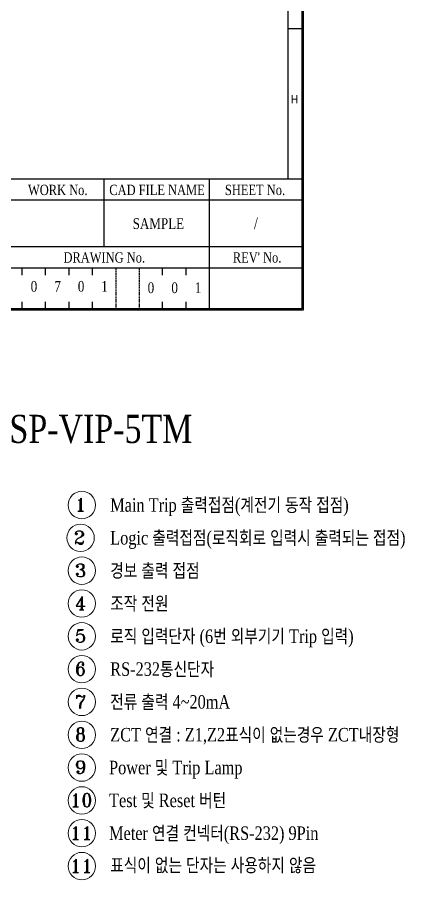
# Model space of a CAD drawing. Header units: millimetres. Extents: x 87 to 927, y 85 to 1088.
# Drawn here: x 427.9 to 510.6, y 583.6 to 767.5 of the extents above; entities that cross this region are included whole.
import ezdxf
from ezdxf.enums import TextEntityAlignment as Align

# ---------------------------------------------------------------- set-up
doc = ezdxf.new("R2010")
doc.units = ezdxf.units.MM
doc.linetypes.add('HIDDEN', pattern=[0.375, 0.25, -0.125])
for name, color, linetype in [('20', 2, 'Continuous'), ('30', 3, 'Continuous'), ('40', 4, 'Continuous'), ('70', 7, 'Continuous')]:
    doc.layers.add(name, color=color, linetype=linetype)
doc.styles.add('SIMPLEX', font='SIMPLEX')
doc.styles.add('SS', font='batang.ttc', dxfattribs={"width": 0.8})
doc.styles.add('STYLE2', font='romant.shx')

msp = doc.modelspace()

# ---------------------------------------------------------------- linework, layer by layer
at = {"color": 0, "linetype": 'ByBlock', "lineweight": 18}
for centre in [(441.651, 663.491), (441.401, 656.494), (441.651, 649.491), (441.651, 642.491), (441.651, 635.491), (441.651, 628.491), (441.651, 621.491), (441.651, 614.491), (441.651, 607.491), (441.651, 600.491), (441.651, 593.491), (441.651, 586.491)]:
    msp.add_circle(centre, 2.922, dxfattribs=at)
at = {"layer": '20', "color": 7}
msp.add_line((485.623, 971.728), (485.623, 733.028), dxfattribs=at)
at = {"layer": '30', "color": 7}
msp.add_line((488.923, 765.028), (485.623, 765.028), dxfattribs=at)
at = {"layer": '40', "color": 7}
for p, q in [((446.423, 718.528), (446.423, 733.028)), ((468.923, 718.528), (468.923, 733.028)), ((488.923, 728.528), (338.923, 728.528)), ((488.723, 718.528), (338.923, 718.528)), ((468.923, 705.028), (468.923, 718.528)), ((488.723, 714.028), (338.923, 714.028)), ((428.923, 712.528), (428.923, 714.028)), ((433.923, 712.528), (433.923, 714.028)), ((438.923, 712.528), (438.923, 714.028)), ((443.938, 712.528), (443.938, 714.028)), ((458.923, 712.528), (458.923, 714.028)), ((463.923, 712.528), (463.923, 714.028)), ((428.923, 705.328), (428.923, 706.828)), ((433.923, 705.328), (433.923, 706.828)), ((438.923, 705.328), (438.923, 706.828)), ((443.938, 705.328), (443.938, 706.828)), ((458.923, 705.328), (458.923, 706.828)), ((463.923, 705.328), (463.923, 706.828))]:
    msp.add_line(p, q, dxfattribs=at)
at = {"layer": '40', "color": 7, "linetype": 'HIDDEN'}
for p, q in [((448.991, 705.328), (448.991, 714.028)), ((453.991, 705.328), (453.991, 714.028))]:
    msp.add_line(p, q, dxfattribs=at)
at = {"layer": '70', "color": 7}
msp.add_line((108.923, 733.028), (488.923, 733.028), dxfattribs=at)
for points in [[(488.923, 705.028), (108.923, 705.028), (108.923, 975.028), (488.923, 975.028)], [(488.623, 705.328), (109.223, 705.328), (109.223, 974.728), (488.623, 974.728)]]:
    msp.add_lwpolyline(points, close=True, dxfattribs=at)

# ---------------------------------------------------------------- texts
at = {"color": 0, "style": 'SS', "width": 0.8}
msp.add_text('DSP-VIP-5TM', height=6, dxfattribs=at).set_placement((420.965, 676.727))
at = {"color": 0, "style": 'STYLE2'}
for s, height, p in [('1', 2.815, (440.179, 662.146)), ('2', 2.815, (439.928, 655.149)), ('3', 2.815, (440.179, 648.146)), ('4', 2.815, (440.179, 641.146)), ('5', 2.815, (440.179, 634.146)), ('6', 2.815, (440.179, 627.146)), ('7', 2.815, (440.179, 620.146)), ('8', 2.815, (440.179, 613.146)), ('9', 2.815, (440.179, 606.146)), ('10', 2.8149, (439.126, 599.146)), ('11', 2.8149, (439.126, 592.146)), ('11', 2.8149, (439.126, 585.146))]:
    msp.add_text(s, height=height, dxfattribs=at).set_placement(p)
at = {"lineweight": 18, "char_height": 2.88, "attachment_point": 1, "style": 'SS'}
for s, insert, width in [('Main Trip 출력접점(계전기 동작 접점)', (447.722, 664.943), 70.03242), ('Logic 출력접점(로직회로 입력시 출력되는 접점)', (447.722, 657.943), 76.31718), ('경보 출력 접점', (447.722, 650.943), 30.37582), ('조작 전원 ', (447.722, 643.943), 42.02572), ('로직 입력단자 (6번 외부기기 Trip 입력)', (447.722, 636.943), 70.59432), ('RS-232통신단자', (447.722, 629.943), 70.59432), ('전류 출력 4~20mA', (447.722, 622.943), 70.59432), ('ZCT 연결 : Z1,Z2표식이 없는경우 ZCT내장형', (447.722, 615.943), 69.37651), ('Power 및 Trip Lamp', (447.472, 608.947), 36.90446), ('Test 및 Reset 버턴', (447.472, 601.947), 44.79841), ('Meter 연결 컨넥터(RS-232) 9Pin', (447.472, 594.947), 70.31337), ('표식이 없는 단자는 사용하지 않음', (447.722, 588.118), 49.13237)]:
    msp.add_mtext(s, dxfattribs=dict(at, insert=insert, width=width))
at = {"layer": '30', "color": 7, "style": 'SIMPLEX'}
msp.add_text('H', height=1.7, dxfattribs=at).set_placement((487.073, 750.028), align=Align.MIDDLE)
at = {"layer": '40', "color": 7, "style": 'SS', "width": 0.8}
for s, height, p in [('WORK No.', 2.2, (436.513, 729.598)), ('CAD FILE NAME', 2.2, (457.715, 729.598)), ('SHEET No.', 2.2, (478.653, 729.598)), ('/', 2.5, (478.85, 722.356)), ('SAMPLE', 2.3, (458.007, 722.356)), ('DRAWING No.', 2.2, (446.45, 715.192)), ("REV' No.", 2.2, (479.095, 715.192)), ('0', 2.3, (431.431, 708.978)), ('7', 2.3, (436.499, 708.978)), ('0', 2.3, (441.499, 708.978)), ('1', 2.3, (446.499, 708.978)), ('0', 2.3, (456.416, 708.678)), ('0', 2.3, (461.484, 708.678)), ('1', 2.3, (466.484, 708.678))]:
    msp.add_text(s, height=height, dxfattribs=at).set_placement(p, align=Align.CENTER)

doc.saveas('drawing.dxf')
